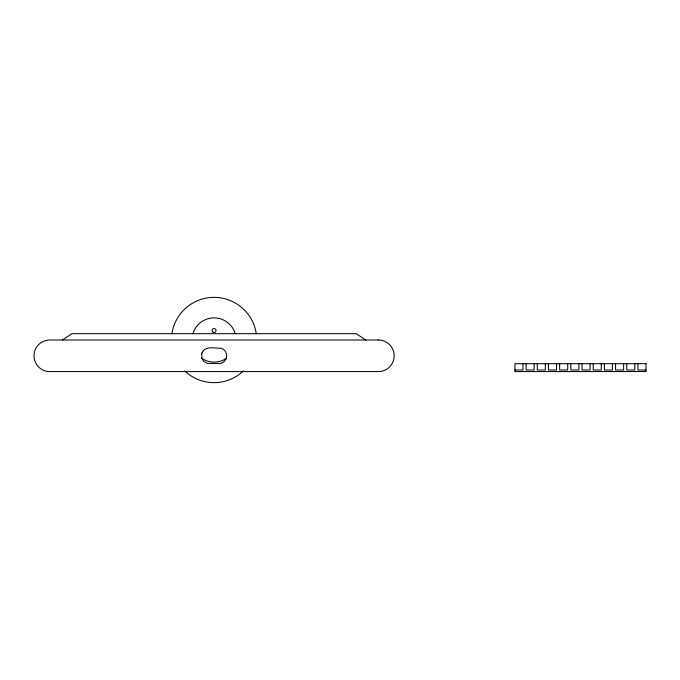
<?xml version="1.0" encoding="UTF-8"?>
<svg xmlns="http://www.w3.org/2000/svg" width="680" height="680" viewBox="0 0 680 680"><rect width="100%" height="100%" fill="white"/><g stroke="black" fill="none" stroke-linecap="round" stroke-linejoin="round"><path stroke-width="1.02" d="M201.807 353.524L201.807 358.071M226.363 358.071C227.698 353.974 225.029 349.248 220.864 348.168C214.761 348.491 205.241 345.457 202.147 352.716M202.504 351.849L201.714 353.745M226.024 358.878L224.408 361.386L220.864 363.426L207.298 363.426L203.762 361.386L201.714 357.85M225.973 359.006L226.449 357.85M62.432 340L71.91 333.684L356.252 333.684L365.729 340M514.913 370.013L522.962 370.013L522.962 363.698M646 370.013L637.942 370.013L637.942 363.698M634.814 363.698L634.814 370.013L626.756 370.013L626.756 363.698M623.628 363.698L623.628 370.013L615.57 370.013L615.57 363.698M612.442 363.698L612.442 370.013L604.392 370.013L604.392 363.698M601.256 363.698L601.256 370.013L593.207 370.013L593.207 363.698M590.078 363.698L590.078 370.013L582.02 370.013L582.02 363.698M578.892 363.698L578.892 370.013L570.835 370.013L570.835 363.698M567.707 363.698L567.707 370.013L559.649 370.013L559.649 363.698M556.52 363.698L556.52 370.013L548.462 370.013L548.462 363.698M545.335 363.698L545.335 370.013L537.277 370.013L537.277 363.698M534.149 363.698L534.149 370.013L526.09 370.013L526.09 363.698M226.372 358.385A22.117 22.117 0 0 1 201.798 358.385M192.924 333.582A22.117 22.117 0 0 1 235.246 333.582M243.491 370.889A42.653 42.653 0 0 1 184.671 370.889M171.895 333.744A42.653 42.653 0 0 1 256.275 333.744M378.369 340L49.793 340A15.793 15.793 0 0 0 34 355.793A15.793 15.793 0 0 0 49.793 371.594L378.369 371.594A15.793 15.793 0 0 0 394.171 355.793A15.793 15.793 0 0 0 378.369 340M646 363.698L514.913 363.698L514.913 371.594L646 371.535L646 363.698M213.095 332.231A1.972 1.972 0 0 0 216.061 330.523A1.972 1.972 0 0 0 213.095 328.814A1.972 1.972 0 0 0 213.095 332.231"/></g></svg>
